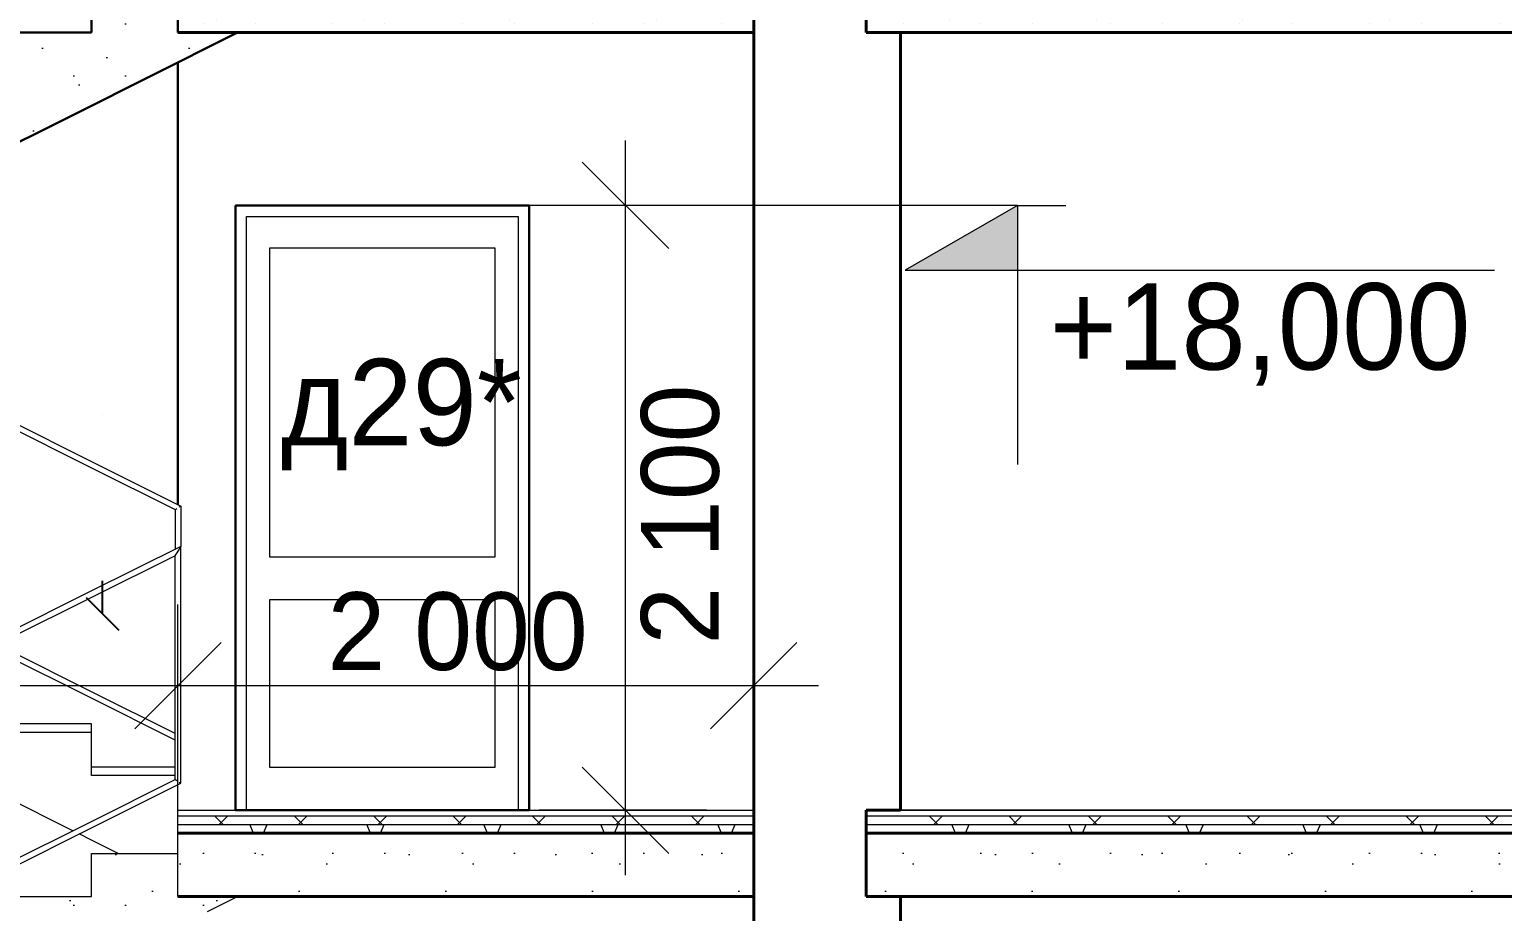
# Model space of a CAD drawing. Extents: x -464571 to -430223, y -12741 to 36790.
# Drawn here: x -455744 to -450628, y 15548 to 18611 of the extents above; entities that cross this region are included whole.
import ezdxf

# ---------------------------------------------------------------- set-up
doc = ezdxf.new("R2010")
doc.units = 0
doc.header["$MEASUREMENT"] = 0
doc.linetypes.add('Крупный пунктир', pattern=[14062.5, 0, -14062.5])
for name, color, linetype, lineweight in [('01 Виноски_Ном_пера__19', 255, 'Continuous', 0), ('0_Ном_пера__120', 7, 'Continuous', 13), ('Двери ArchiCAD_Ном_пера__1', 7, 'Continuous', 13), ('Двери ArchiCAD_Ном_пера__41', 7, 'Continuous', 30), ('Интерьер- Перегородка_Ном_пера__41', 7, 'Continuous', 30), ('Интерьер- Перегородка_Ном_пера__61', 7, 'Continuous', 40), ('Лестницы внутренние_Ном_пера__1', 7, 'Continuous', 13), ('Лестницы внутренние_Ном_пера__21', 7, 'Continuous', 20), ('Лестницы внутренние_Ном_пера__41', 7, 'Continuous', 30), ('Лестницы внутренние_Ном_пера__7', 7, 'Continuous', 5), ('Перекрытия_Ном_пера__1', 7, 'Continuous', 13), ('Перекрытия_Ном_пера__21', 7, 'Continuous', 20), ('Перекрытия_Ном_пера__61', 7, 'Continuous', 40)]:
    doc.layers.add(name, color=color, linetype=linetype, lineweight=lineweight)
for name, color, linetype, lineweight, true_color in [('01 Виноски_Ном_пера__3', 7, 'Continuous', 18, 0xdd5800), ('0_Ном_пера__98', 7, 'Continuous', 13, 0x001f3e), ('Лестницы внутренние_Ном_пера__241', 7, 'Continuous', 13, 0x515151)]:
    doc.layers.add(name, color=color, linetype=linetype, lineweight=lineweight, true_color=true_color)
for name, color, linetype in [('Двери ArchiCAD', 7, 'Continuous'), ('Интерьер- Перегородка', 7, 'Continuous'), ('Лестницы внутренние', 7, 'Continuous'), ('Перекрытия', 7, 'Continuous')]:
    doc.layers.add(name, color=color, linetype=linetype)
doc.styles.add('СГЕНЕРИР_СТИЛЬ_1', font='GOTHIC.TTF')
doc.styles.add('СГЕНЕРИР_СТИЛЬ_2', font='GOTHIC.TTF')
doc.styles.add('СГЕНЕРИР_СТИЛЬ_3', font='GOTHIC.TTF')
doc.styles.add('СГЕНЕРИР_СТИЛЬ_4', font='')
doc.styles.get('СГЕНЕРИР_СТИЛЬ_4').set_extended_font_data('Arial Unicode MS Кириллический')
doc.dimstyles.new('СГЕНЕРИР_СТИЛЬ__1', dxfattribs={"dimtxt": 0.18, "dimasz": 114, "dimexe": 0.18, "dimexo": 0.0625, "dimgap": 0.09, "dimtad": 0, "dimtih": 1, "dimtoh": 1, "dimdec": 4, "dimzin": 0, "dimdsep": 46, "dimcen": 0.09, "dimadec": 0, "dimazin": 0, "dimtfac": 1, "dimtdec": 4, "dimtmove": 0, "dimatfit": 3, "dimldrblk": 'ARROWHEAD_6', "dimfxl": 0, "dimtolj": 1, "dimtzin": 0, "dimarcsym": 0})
doc.dimstyles.new('СГЕНЕРИР_СТИЛЬ__2', dxfattribs={"dimtxt": 269.999993, "dimasz": 285, "dimexe": 0.18, "dimexo": 0, "dimgap": 0.09, "dimtad": 1, "dimtih": 1, "dimtoh": 1, "dimdec": 0, "dimzin": 0, "dimdsep": 46, "dimtxsty": 'СГЕНЕРИР_СТИЛЬ_4', "dimblk": 'ARROWHEAD_6', "dimblk1": 'ARROWHEAD_6', "dimblk2": 'ARROWHEAD_6', "dimcen": 0.09, "dimclrd": 256, "dimclre": 256, "dimclrt": 256, "dimadec": 0, "dimazin": 0, "dimtfac": 1, "dimtdec": 4, "dimtmove": 0, "dimatfit": 3, "dimfxl": 0, "dimtolj": 1, "dimtzin": 0, "dimarcsym": 0})
doc.dimstyles.new('СГЕНЕРИР_СТИЛЬ__3', dxfattribs={"dimtxt": 269.999993, "dimasz": 285, "dimexe": 0.18, "dimexo": 0, "dimgap": 0.09, "dimtad": 1, "dimtih": 1, "dimtoh": 1, "dimdec": 0, "dimzin": 0, "dimdsep": 46, "dimtxsty": 'СГЕНЕРИР_СТИЛЬ_4', "dimblk": 'ARROWHEAD_6', "dimblk1": 'ARROWHEAD_6', "dimblk2": 'ARROWHEAD_6', "dimcen": 0.09, "dimclrd": 256, "dimclre": 256, "dimclrt": 256, "dimadec": 0, "dimazin": 0, "dimtfac": 1, "dimtdec": 4, "dimtmove": 2, "dimatfit": 3, "dimfxl": 0, "dimtolj": 1, "dimtzin": 0, "dimarcsym": 0})
doc.dimstyles.new('СГЕНЕРИР_СТИЛЬ__6', dxfattribs={"dimtxt": 269.999993, "dimasz": 285, "dimexe": 0.18, "dimexo": 300, "dimgap": 0.09, "dimtad": 3, "dimdec": 0, "dimzin": 0, "dimdsep": 46, "dimtxsty": 'СГЕНЕРИР_СТИЛЬ_4', "dimblk": 'ARROWHEAD_6', "dimblk1": 'ARROWHEAD_6', "dimblk2": 'ARROWHEAD_6', "dimcen": 0.09, "dimclrd": 256, "dimclre": 256, "dimclrt": 256, "dimadec": 0, "dimazin": 0, "dimtfac": 1, "dimtdec": 4, "dimtmove": 0, "dimatfit": 3, "dimfxl": 0, "dimtolj": 1, "dimtzin": 0, "dimarcsym": 0})
pattern_1 = [(0, (-133390.9, 0), (0, 935.3074), [90, -450]), (0, (-133120.9, 467.7), (0, 935.3074), [90, -450]), (60, (-133390.9, 0), (-810, 467.6537), [90, -450]), (60, (-132850.9, 0), (-810, 467.6537), [90, -450]), (120, (-133300.9, 0), (810, 467.6537), [90, -450]), (120, (-132760.9, 0), (810, 467.6537), [90, -450]), (0, (-133390.85, 90), (0, 180), [0, -180, 0, -270]), (45, (-133300.85, 90), (-127.27922, 127.27922), [0, -135, 0, -225])]
pattern_2 = [(0, (-133390.85, 0), (0, 90.000004), [])]
pattern_3 = [(45, (-133390.85, 0), (-137.88582, 137.88582), []), (135, (-133390.85, 0), (137.88582, 137.88582), [])]
pattern_4 = [(0, (-133400, 0), (0, 406400), []), (0, (-133400, 90), (0, 406400), []), (90, (-133390.85, 0), (-406.4, 0), [88.9, -406400]), (90, (-133352.75, 0), (-406.4, 0), [88.9, -406400]), (66.80141, (-133390.85, 0), (-343.33793, 147.14483), []), (-66.80141, (-133352.75, 0), (343.33793, 147.14483), [])]
pattern_5 = [(0, (-133390.9, 0), (0, 935.3075), [90, -450]), (0, (-133120.9, 467.7), (0, 935.3075), [90, -450]), (60, (-133390.9, 0), (-810, 467.6537), [90, -450]), (60, (-132850.9, 0), (-810, 467.6537), [90, -450]), (120, (-133300.9, 0), (810, 467.6537), [90, -450]), (120, (-132760.9, 0), (810, 467.6537), [90, -450]), (0, (-133390.85, 90), (0, 180.00001), [0, -180.00001, 0, -270.00001]), (45, (-133300.85, 90), (-127.27923, 127.27923), [0, -135.00001, 0, -225.00001])]

# ---------------------------------------------------------------- blocks, each defined once
blk = doc.blocks.new('Элемент разреза_104', base_point=(-133390.9, 0))
at = {"layer": 'Лестницы внутренние_Ном_пера__241', "linetype": 'Continuous'}
h = blk.add_hatch(dxfattribs=at)
h.set_pattern_fill('Бетон', color=256, style=0, pattern_type=2)
h.set_pattern_definition(pattern_1)
h.paths.add_polyline_path([(-457978.9, 14220), (-457978.9, 14170), (-457953.8, 14170), (-457930, 14170), (-457905.2, 14170), (-457881.7, 14170), (-457756, 14232.8), (-457628.9, 14296.4), (-457479.7, 14371), (-457328.9, 14446.4), (-457179.7, 14521), (-457028.9, 14596.4), (-456879.7, 14671), (-456728.9, 14746.4), (-456579.7, 14821), (-456428.9, 14896.4), (-456279.7, 14971), (-456128.9, 15046.4), (-455979.7, 15121), (-455828.9, 15196.4), (-455679.7, 15271), (-455528.9, 15346.4), (-455379.7, 15421), (-455228.9, 15496.4), (-455125.9, 15547.9), (-455021.7, 15600), (-455228.9, 15600), (-455228.9, 15720), (-455528.9, 15720), (-455528.9, 15570), (-455828.9, 15570), (-455828.9, 15420), (-456128.9, 15420), (-456128.9, 15270), (-456428.9, 15270), (-456428.9, 15120), (-456728.9, 15120), (-456728.9, 14970), (-457028.9, 14970), (-457028.9, 14820), (-457328.9, 14820), (-457328.9, 14670), (-457628.9, 14670), (-457628.9, 14520), (-457928.9, 14520), (-457928.9, 14370), (-457978.9, 14370)], flags=0)
h = blk.add_hatch(dxfattribs=at)
h.set_pattern_fill('Бетон', color=256, style=0, pattern_type=2)
h.set_pattern_definition(pattern_1)
h.paths.add_polyline_path([(-455228.9, 15720), (-455228.9, 15750), (-455528.9, 15750), (-455528.9, 15720)], flags=0)
h = blk.add_hatch(dxfattribs=at)
h.set_pattern_fill('Бетон', color=256, style=0, pattern_type=2)
h.set_pattern_definition(pattern_1)
h.paths.add_polyline_path([(-455528.9, 15570), (-455528.9, 15600), (-455828.9, 15600), (-455828.9, 15570)], flags=0)
at = {"layer": 'Лестницы внутренние_Ном_пера__21', "linetype": 'Continuous'}
for p, q in [((-455528.9, 15750), (-455228.9, 15750)), ((-455528.9, 15720), (-455528.9, 15750)), ((-455528.9, 15600), (-455528.9, 15720)), ((-455228.9, 15720), (-455228.9, 15750)), ((-455228.9, 15600), (-455228.9, 15720)), ((-455828.9, 15600), (-455528.9, 15600)), ((-455228.9, 15600), (-455021.7, 15600)), ((-455125.9, 15547.9), (-455021.7, 15600))]:
    blk.add_line(p, q, dxfattribs=at)
at = {"layer": 'Лестницы внутренние_Ном_пера__241', "linetype": 'Continuous'}
for p, q in [((-455218.9, 16816.2), (-455533.4, 16658.9)), ((-455238.9, 16783.8), (-455524.4, 16641.1)), ((-455238.1, 16785.1), (-455238.9, 16783.8)), ((-455238.9, 16006.2), (-455238.9, 16783.8)), ((-455236, 16788.6), (-455238.1, 16785.1)), ((-455232.7, 16793.8), (-455236, 16788.6)), ((-455228.9, 16800), (-455232.7, 16793.8)), ((-455225.1, 16806.2), (-455228.9, 16800)), ((-455221.8, 16811.4), (-455225.1, 16806.2)), ((-455219.7, 16814.9), (-455221.8, 16811.4)), ((-455218.9, 16816.2), (-455219.7, 16814.9)), ((-455218.9, 15993.8), (-455218.9, 16816.2)), ((-455533.4, 16658.9), (-455833.4, 16508.9)), ((-455524.4, 16641.1), (-455824.4, 16491.1)), ((-455533.4, 15858.9), (-455238.9, 16006.2)), ((-455524.4, 15841.1), (-455218.9, 15993.8)), ((-455238.1, 16005.7), (-455238.9, 16006.2)), ((-455236, 16004.4), (-455238.1, 16005.7)), ((-455232.7, 16002.4), (-455236, 16004.4)), ((-455221.8, 15995.6), (-455225.1, 15997.6)), ((-455219.7, 15994.3), (-455221.8, 15995.6)), ((-455218.9, 15993.8), (-455219.7, 15994.3)), ((-455833.4, 15708.9), (-455533.4, 15858.9)), ((-455824.4, 15691.1), (-455524.4, 15841.1))]:
    blk.add_line(p, q, dxfattribs=at)
blk = doc.blocks.new('Элемент разреза_103', base_point=(-133390.9, 0))
at = {"layer": 'Лестницы внутренние_Ном_пера__241', "linetype": 'Continuous'}
h = blk.add_hatch(dxfattribs=at)
h.set_pattern_fill('Бетон', color=256, style=0, pattern_type=2)
h.set_pattern_definition(pattern_1)
h.paths.add_polyline_path([(-457978.9, 17220), (-457978.9, 17170), (-457953.8, 17170), (-457930, 17170), (-457905.2, 17170), (-457881.7, 17170), (-457754.6, 17233.5), (-457628.9, 17296.4), (-457478.1, 17371.8), (-457328.9, 17446.4), (-457178.1, 17521.8), (-457028.9, 17596.4), (-456878.1, 17671.8), (-456728.9, 17746.4), (-456578.1, 17821.8), (-456428.9, 17896.4), (-456278.1, 17971.8), (-456128.9, 18046.4), (-455978.1, 18121.8), (-455828.9, 18196.4), (-455679.7, 18271), (-455528.9, 18346.4), (-455379.7, 18421), (-455228.9, 18496.4), (-455125.9, 18547.9), (-455021.7, 18600), (-455228.9, 18600), (-455228.9, 18720), (-455528.9, 18720), (-455528.9, 18570), (-455828.9, 18570), (-455828.9, 18420), (-456128.9, 18420), (-456128.9, 18270), (-456428.9, 18270), (-456428.9, 18120), (-456728.9, 18120), (-456728.9, 17970), (-457028.9, 17970), (-457028.9, 17820), (-457328.9, 17820), (-457328.9, 17670), (-457628.9, 17670), (-457628.9, 17520), (-457928.9, 17520), (-457928.9, 17370), (-457978.9, 17370)], flags=0)
h = blk.add_hatch(dxfattribs=at)
h.set_pattern_fill('Бетон', color=256, style=0, pattern_type=2)
h.set_pattern_definition(pattern_1)
h.paths.add_polyline_path([(-455528.9, 18570), (-455528.9, 18600), (-455828.9, 18600), (-455828.9, 18570)], flags=0)
at = {"layer": 'Лестницы внутренние_Ном_пера__1', "linetype": 'Continuous'}
for p, q in [((-455528.9, 16170), (-455828.9, 16170)), ((-455528.9, 16050), (-455528.9, 16170)), ((-455228.9, 15900), (-455228.9, 15988.8)), ((-455593.7, 15828.8), (-455828.9, 15946.4)), ((-455528.9, 15796.4), (-455571.3, 15817.6)), ((-455436.1, 15750), (-455528.9, 15796.4))]:
    blk.add_line(p, q, dxfattribs=at)
at = {"layer": 'Лестницы внутренние_Ном_пера__241', "linetype": 'Continuous'}
for p, q in [((-455833.4, 17241.1), (-455533.4, 17091.1)), ((-455824.4, 17258.9), (-455524.4, 17108.9)), ((-455533.4, 17091.1), (-455238.9, 16943.8)), ((-455524.4, 17108.9), (-455218.9, 16956.2)), ((-455238.9, 16943.8), (-455238.1, 16944.3)), ((-455238.9, 16943.8), (-455238.9, 16806.2)), ((-455238.1, 16944.3), (-455236, 16945.6)), ((-455236, 16945.6), (-455232.7, 16947.6)), ((-455225.1, 16952.4), (-455221.8, 16954.4)), ((-455221.8, 16954.4), (-455219.7, 16955.7)), ((-455219.7, 16955.7), (-455218.9, 16956.2)), ((-455218.9, 16956.2), (-455218.9, 16816.2)), ((-455533.4, 16291.1), (-455833.4, 16441.1)), ((-455524.4, 16308.9), (-455824.4, 16458.9)), ((-455238.9, 16143.8), (-455533.4, 16291.1)), ((-455238.9, 16166.2), (-455524.4, 16308.9))]:
    blk.add_line(p, q, dxfattribs=at)
at = {"layer": 'Лестницы внутренние_Ном_пера__41', "linetype": 'Continuous'}
for p, q in [((-455528.9, 18600), (-455528.9, 18720)), ((-455228.9, 18600), (-455228.9, 18720)), ((-455828.9, 18600), (-455528.9, 18600)), ((-455228.9, 18600), (-455021.7, 18600)), ((-455125.9, 18547.9), (-455021.7, 18600)), ((-455228.9, 18496.4), (-455125.9, 18547.9)), ((-455379.7, 18421), (-455228.9, 18496.4)), ((-455528.9, 18346.4), (-455379.7, 18421)), ((-455679.7, 18271), (-455528.9, 18346.4)), ((-455828.9, 18196.4), (-455679.7, 18271))]:
    blk.add_line(p, q, dxfattribs=at)
at = {"layer": 'Лестницы внутренние_Ном_пера__7', "linetype": 'Continuous'}
for p, q in [((-455528.9, 16200), (-455828.9, 16200)), ((-455528.9, 16170), (-455528.9, 16200)), ((-455238.9, 16050), (-455528.9, 16050)), ((-455528.9, 16020), (-455528.9, 16050)), ((-455238.9, 16020), (-455528.9, 16020))]:
    blk.add_line(p, q, dxfattribs=at)
blk = doc.blocks.new('Элемент разреза_116', base_point=(-133390.9, 0))
at = {"layer": 'Интерьер- Перегородка_Ном_пера__41', "linetype": 'Continuous'}
blk.add_line((-455228.9, 16961.2), (-455228.9, 18496.4), dxfattribs=at)
blk = doc.blocks.new('ARROWHEAD_6')
at = {"linetype": 'Continuous'}
for p, q in [((-0.5, -0.5), (0.5, 0.5)), ((0, 0), (-1, 0))]:
    blk.add_line(p, q, dxfattribs=at)
blk = doc.blocks.new('Элемент разреза_222', base_point=(-133390.9, 0))
at = {"layer": 'Интерьер- Перегородка_Ном_пера__41', "linetype": 'Continuous'}
blk.add_line((-455028.9, 15900), (-454008.9, 15900), dxfattribs=at)
blk = doc.blocks.new('Элемент разреза_255', base_point=(-133390.9, 0))
at = {"layer": 'Перекрытия_Ном_пера__1', "linetype": 'Continuous'}
h = blk.add_hatch(dxfattribs=at)
h.set_pattern_fill('Фанера__2_', color=256, style=0, pattern_type=2)
h.set_pattern_definition(pattern_2)
h.paths.add_polyline_path([(-446548.9, 15880), (-446548.9, 15900), (-452838.9, 15900), (-452838.9, 15880)], flags=0)
h = blk.add_hatch(dxfattribs=at)
h.set_pattern_fill('Блоки', color=256, style=0, pattern_type=2)
h.set_pattern_definition(pattern_3)
h.paths.add_polyline_path([(-446548.9, 15850), (-446548.9, 15880), (-452838.9, 15880), (-452838.9, 15850)], flags=0)
h = blk.add_hatch(dxfattribs=at)
h.set_pattern_fill('Стенка_каркасн__2х4_16_м_FB', color=256, style=0, pattern_type=2)
h.set_pattern_definition(pattern_4)
h.paths.add_polyline_path([(-446548.9, 15820), (-446548.9, 15850), (-452838.9, 15850), (-452838.9, 15820)], flags=0)
h = blk.add_hatch(dxfattribs=at)
h.set_pattern_fill('structural_concrete', color=256, style=0, pattern_type=2)
h.set_pattern_definition(pattern_5)
h.paths.add_polyline_path([(-452838.9, 15600), (-446548.9, 15600), (-446548.9, 15820), (-452838.9, 15820)], flags=0)
for p, q in [((-452838.9, 15900), (-446548.9, 15900)), ((-452838.9, 15880), (-452838.9, 15900)), ((-452838.9, 15880), (-446548.9, 15880)), ((-452838.9, 15850), (-452838.9, 15880)), ((-452838.9, 15880), (-446548.9, 15880)), ((-452838.9, 15850), (-446548.9, 15850)), ((-452838.9, 15850), (-446548.9, 15850)), ((-452838.9, 15820), (-452838.9, 15850))]:
    blk.add_line(p, q, dxfattribs=at)
at = {"layer": 'Перекрытия_Ном_пера__21', "linetype": 'Continuous'}
blk.add_line((-452838.9, 15600), (-452838.9, 15820), dxfattribs=at)
at = {"layer": 'Перекрытия_Ном_пера__61', "linetype": 'Continuous'}
for p, q in [((-452838.9, 15820), (-446548.9, 15820)), ((-452838.9, 15820), (-446548.9, 15820)), ((-452838.9, 15600), (-446548.9, 15600))]:
    blk.add_line(p, q, dxfattribs=at)
blk = doc.blocks.new('Элемент разреза_261', base_point=(-133390.9, 0))
at = {"layer": 'Перекрытия_Ном_пера__1', "linetype": 'Continuous'}
h = blk.add_hatch(dxfattribs=at)
h.set_pattern_fill('Фанера__2_', color=256, style=0, pattern_type=2)
h.set_pattern_definition(pattern_2)
h.paths.add_polyline_path([(-453228.9, 15880), (-453228.9, 15900), (-455228.9, 15900), (-455228.9, 15880)], flags=0)
h = blk.add_hatch(dxfattribs=at)
h.set_pattern_fill('Блоки', color=256, style=0, pattern_type=2)
h.set_pattern_definition(pattern_3)
h.paths.add_polyline_path([(-453228.9, 15850), (-453228.9, 15880), (-455228.9, 15880), (-455228.9, 15850)], flags=0)
h = blk.add_hatch(dxfattribs=at)
h.set_pattern_fill('Стенка_каркасн__2х4_16_м_FB', color=256, style=0, pattern_type=2)
h.set_pattern_definition(pattern_4)
h.paths.add_polyline_path([(-453228.9, 15820), (-453228.9, 15850), (-455228.9, 15850), (-455228.9, 15820)], flags=0)
h = blk.add_hatch(dxfattribs=at)
h.set_pattern_fill('structural_concrete', color=256, style=0, pattern_type=2)
h.set_pattern_definition(pattern_5)
h.paths.add_polyline_path([(-453228.9, 15600), (-453228.9, 15820), (-455228.9, 15820), (-455228.9, 15600)], flags=0)
for p, q in [((-455228.9, 15900), (-453228.9, 15900)), ((-455228.9, 15880), (-455228.9, 15900)), ((-455228.9, 15880), (-453228.9, 15880)), ((-455228.9, 15850), (-455228.9, 15880)), ((-455228.9, 15880), (-453228.9, 15880)), ((-453228.9, 15880), (-453228.9, 15900)), ((-453228.9, 15850), (-453228.9, 15880)), ((-455228.9, 15850), (-453228.9, 15850)), ((-455228.9, 15850), (-453228.9, 15850)), ((-455228.9, 15820), (-455228.9, 15850)), ((-453228.9, 15820), (-453228.9, 15850))]:
    blk.add_line(p, q, dxfattribs=at)
at = {"layer": 'Перекрытия_Ном_пера__21', "linetype": 'Continuous'}
for p, q in [((-455228.9, 15600), (-455228.9, 15820)), ((-453228.9, 15600), (-453228.9, 15820))]:
    blk.add_line(p, q, dxfattribs=at)
at = {"layer": 'Перекрытия_Ном_пера__61', "linetype": 'Continuous'}
for p, q in [((-455228.9, 15820), (-453228.9, 15820)), ((-455228.9, 15820), (-453228.9, 15820)), ((-455228.9, 15600), (-453228.9, 15600))]:
    blk.add_line(p, q, dxfattribs=at)
blk = doc.blocks.new('Элемент разреза_263', base_point=(-133390.9, 0))
at = {"layer": 'Перекрытия_Ном_пера__1', "linetype": 'Continuous'}
h = blk.add_hatch(dxfattribs=at)
h.set_pattern_fill('Фанера__2_', color=256, style=0, pattern_type=2)
h.set_pattern_definition(pattern_2)
h.paths.add_polyline_path([(-453228.9, 18880), (-453228.9, 18900), (-455228.9, 18900), (-455228.9, 18880)], flags=0)
h = blk.add_hatch(dxfattribs=at)
h.set_pattern_fill('Блоки', color=256, style=0, pattern_type=2)
h.set_pattern_definition(pattern_3)
h.paths.add_polyline_path([(-453228.9, 18850), (-453228.9, 18880), (-455228.9, 18880), (-455228.9, 18850)], flags=0)
h = blk.add_hatch(dxfattribs=at)
h.set_pattern_fill('Стенка_каркасн__2х4_16_м_FB', color=256, style=0, pattern_type=2)
h.set_pattern_definition(pattern_4)
h.paths.add_polyline_path([(-453228.9, 18820), (-453228.9, 18850), (-455228.9, 18850), (-455228.9, 18820)], flags=0)
h = blk.add_hatch(dxfattribs=at)
h.set_pattern_fill('structural_concrete', color=256, style=0, pattern_type=2)
h.set_pattern_definition(pattern_5)
h.paths.add_polyline_path([(-453228.9, 18600), (-453228.9, 18820), (-455228.9, 18820), (-455228.9, 18600)], flags=0)
for p, q in [((-455228.9, 18900), (-453228.9, 18900)), ((-455228.9, 18880), (-455228.9, 18900)), ((-455228.9, 18880), (-453228.9, 18880)), ((-455228.9, 18850), (-455228.9, 18880)), ((-455228.9, 18880), (-453228.9, 18880)), ((-453228.9, 18880), (-453228.9, 18900)), ((-453228.9, 18850), (-453228.9, 18880)), ((-455228.9, 18850), (-453228.9, 18850)), ((-455228.9, 18850), (-453228.9, 18850)), ((-455228.9, 18820), (-455228.9, 18850)), ((-453228.9, 18820), (-453228.9, 18850))]:
    blk.add_line(p, q, dxfattribs=at)
at = {"layer": 'Перекрытия_Ном_пера__21', "linetype": 'Continuous'}
for p, q in [((-455228.9, 18600), (-455228.9, 18820)), ((-453228.9, 18600), (-453228.9, 18820))]:
    blk.add_line(p, q, dxfattribs=at)
at = {"layer": 'Перекрытия_Ном_пера__61', "linetype": 'Continuous'}
for p, q in [((-455228.9, 18820), (-453228.9, 18820)), ((-455228.9, 18820), (-453228.9, 18820)), ((-455228.9, 18600), (-453228.9, 18600))]:
    blk.add_line(p, q, dxfattribs=at)
blk = doc.blocks.new('Элемент разреза_264', base_point=(-133390.9, 0))
at = {"layer": 'Перекрытия_Ном_пера__1', "linetype": 'Continuous'}
h = blk.add_hatch(dxfattribs=at)
h.set_pattern_fill('structural_concrete', color=256, style=0, pattern_type=2)
h.set_pattern_definition(pattern_5)
h.paths.add_polyline_path([(-452838.9, 18600), (-446548.9, 18600), (-446548.9, 18820), (-452838.9, 18820)], flags=0)
at = {"layer": 'Перекрытия_Ном_пера__21', "linetype": 'Continuous'}
blk.add_line((-452838.9, 18600), (-452838.9, 18820), dxfattribs=at)
at = {"layer": 'Перекрытия_Ном_пера__61', "linetype": 'Continuous'}
blk.add_line((-452838.9, 18600), (-446548.9, 18600), dxfattribs=at)
blk = doc.blocks.new('Элемент разреза_254', base_point=(-133390.9, 0))
at = {"layer": 'Интерьер- Перегородка_Ном_пера__61', "linetype": 'Continuous'}
for p, q in [((-453228.9, 12900), (-453228.9, 15900)), ((-452838.9, 15600), (-452838.9, 15900)), ((-452838.9, 15600), (-452718.9, 15600)), ((-452718.9, 12900), (-452718.9, 15600)), ((-452838.9, 12900), (-452718.9, 12900))]:
    blk.add_line(p, q, dxfattribs=at)
blk = doc.blocks.new('Элемент разреза_257', base_point=(-133390.9, 0))
at = {"layer": 'Интерьер- Перегородка_Ном_пера__61', "linetype": 'Continuous'}
for p, q in [((-453228.9, 15900), (-453228.9, 18900)), ((-452838.9, 18600), (-452838.9, 18900)), ((-452838.9, 18600), (-452718.9, 18600)), ((-452718.9, 15900), (-452718.9, 18600)), ((-452838.9, 15900), (-452718.9, 15900))]:
    blk.add_line(p, q, dxfattribs=at)
blk = doc.blocks.new('Линейный размер_1', base_point=(-449321.2, -700))
at = {"layer": '0_Ном_пера__98', "linetype": 'Continuous'}
for p, q in [((-449321.2, 18600), (-452838.9, 18600)), ((-449321.2, 15900), (-452838.9, 15900)), ((-449321.2, 15600), (-452838.9, 15600))]:
    blk.add_line(p, q, dxfattribs=at)
blk = doc.blocks.new('Линейный размер_3', base_point=(-452313.6, -3000))
at = {"layer": '0_Ном_пера__98', "linetype": 'Continuous'}
blk.add_hatch(color=256, dxfattribs=at).paths.add_polyline_path([(-452313.6, 18000), (-452702.8, 17775), (-452313.6, 17775)], flags=0)
for p, q in [((-452313.6, 18000), (-454008.9, 18000)), ((-452313.6, 18000), (-452702.8, 17775)), ((-452313.6, 18000), (-452144.8, 18000)), ((-452313.6, 18000), (-452313.6, 17100)), ((-452702.8, 17775), (-452313.6, 17775)), ((-452313.6, 17775), (-450656.6, 17775))]:
    blk.add_line(p, q, dxfattribs=at)
at = {"layer": '0_Ном_пера__98', "insert": (-452201.1, 17730), "char_height": 300, "attachment_point": 1, "style": 'СГЕНЕРИР_СТИЛЬ_2'}
blk.add_mtext('{+18,000}', dxfattribs=at)
blk = doc.blocks.new('*D407', base_point=(-133390.9, 0))
at = {"layer": '0_Ном_пера__120', "linetype": 'Continuous'}
for p, q in [((-457928.9, 14535), (-457928.9, 16614.1)), ((-455228.9, 15900), (-455228.9, 16614.1)), ((-457778.9, 16482.8), (-458078.9, 16182.8)), ((-455078.9, 16482.8), (-455378.9, 16182.8)), ((-457928.9, 16332.8), (-455228.9, 16332.8))]:
    blk.add_line(p, q, dxfattribs=at)
at = {"layer": '0_Ном_пера__120', "insert": (-457742.4, 16221.7), "char_height": 270, "attachment_point": 1, "style": 'СГЕНЕРИР_СТИЛЬ_3'}
blk.add_mtext('{2\xa0700}', dxfattribs=at)
blk = doc.blocks.new('*D408', base_point=(-133390.9, 0))
at = {"layer": '0_Ном_пера__120', "linetype": 'Continuous'}
for p, q in [((-455228.9, 15900), (-455228.9, 16614.1)), ((-453228.9, 15900), (-453228.9, 16614.1)), ((-455078.9, 16482.8), (-455378.9, 16182.8)), ((-453378.9, 16182.8), (-453078.9, 16482.8)), ((-455228.9, 16332.8), (-453228.9, 16332.8)), ((-453228.9, 16332.8), (-453003.9, 16332.8))]:
    blk.add_line(p, q, dxfattribs=at)
at = {"layer": '0_Ном_пера__120', "insert": (-454709.2, 16656.8), "char_height": 270, "attachment_point": 1, "style": 'СГЕНЕРИР_СТИЛЬ_3'}
blk.add_mtext('{2\xa0000}', dxfattribs=at)
blk = doc.blocks.new('*D443', base_point=(-133390.9, 0))
at = {"layer": '0_Ном_пера__120', "linetype": 'Continuous'}
for p, q in [((-453674.5, 18000), (-453674.5, 18225)), ((-453524.5, 17850), (-453824.5, 18150)), ((-453393.3, 18000), (-453974.5, 18000)), ((-453674.5, 15900), (-453674.5, 18000)), ((-453824.5, 16050), (-453524.5, 15750)), ((-453393.3, 15900), (-453974.5, 15900)), ((-453674.5, 15675), (-453674.5, 15900))]:
    blk.add_line(p, q, dxfattribs=at)
at = {"layer": '0_Ном_пера__120', "insert": (-453620.5, 16474.8), "char_height": 270, "attachment_point": 1, "rotation": 90, "style": 'СГЕНЕРИР_СТИЛЬ_2'}
blk.add_mtext('{2\xa0100}', dxfattribs=at)
blk = doc.blocks.new('Элемент разреза_148', base_point=(-133390.9, 0))
at = {"layer": 'Двери ArchiCAD_Ном_пера__1', "linetype": 'Continuous'}
for p, q in [((-454990.9, 17852), (-454990.9, 17962)), ((-454990.9, 17962), (-454046.9, 17962)), ((-454046.9, 17962), (-454046.9, 17852)), ((-454990.9, 16050), (-454990.9, 17852)), ((-454910.9, 17852), (-454910.9, 16780)), ((-454126.9, 17852), (-454910.9, 17852)), ((-454126.9, 16780), (-454126.9, 17852)), ((-454046.9, 17852), (-454046.9, 16050)), ((-454910.9, 16780), (-454126.9, 16780)), ((-454910.9, 16630), (-454910.9, 16050)), ((-454126.9, 16630), (-454910.9, 16630)), ((-454126.9, 16050), (-454126.9, 16630)), ((-454990.9, 15900), (-454990.9, 16050)), ((-454910.9, 16050), (-454126.9, 16050)), ((-454046.9, 16050), (-454046.9, 15900))]:
    blk.add_line(p, q, dxfattribs=at)
at = {"layer": 'Двери ArchiCAD_Ном_пера__41', "linetype": 'Continuous'}
for p, q in [((-454008.9, 18000), (-455028.9, 18000)), ((-455028.9, 18000), (-455028.9, 15900)), ((-454008.9, 15900), (-454008.9, 18000))]:
    blk.add_line(p, q, dxfattribs=at)
at = {"layer": '01 Виноски_Ном_пера__3', "linetype": 'Continuous', "insert": (-454870.9, 17273.7), "char_height": 300, "width": 928.942, "attachment_point": 4, "style": 'СГЕНЕРИР_СТИЛЬ_1'}
blk.add_mtext('{д29*}', dxfattribs=at)
at = {"layer": '01 Виноски_Ном_пера__19', "linetype": 'Крупный пунктир', "annotation_type": 0, "has_hookline": 1, "hookline_direction": 0, "text_width": 938.7}
blk.add_leader([(-455490.9, 16582), (-455490.9, 17273.7), (-454871, 17273.7)], dimstyle='СГЕНЕРИР_СТИЛЬ__1', dxfattribs=at)

msp = doc.modelspace()

# ---------------------------------------------------------------- block references
at = {"linetype": 'Continuous'}
for name, p in [('Линейный размер_3', (-452313.6, -3000)), ('Линейный размер_1', (-449321.2, -700))]:
    msp.add_blockref(name, p, dxfattribs=at)
at = {"layer": 'Двери ArchiCAD'}
msp.add_blockref('Элемент разреза_148', (-133390.9, 0), dxfattribs=at)
at = {"layer": 'Интерьер- Перегородка'}
for name in ['Элемент разреза_257', 'Элемент разреза_116', 'Элемент разреза_222', 'Элемент разреза_254']:
    msp.add_blockref(name, (-133390.9, 0), dxfattribs=at)
at = {"layer": 'Лестницы внутренние'}
for name in ['Элемент разреза_103', 'Элемент разреза_104']:
    msp.add_blockref(name, (-133390.9, 0), dxfattribs=at)
at = {"layer": 'Перекрытия'}
for name in ['Элемент разреза_263', 'Элемент разреза_264', 'Элемент разреза_261', 'Элемент разреза_255']:
    msp.add_blockref(name, (-133390.9, 0), dxfattribs=at)

# ---------------------------------------------------------------- dimensions: what is measured, and where the dimension line sits
at = {"linetype": 'Continuous'}
dim = msp.add_linear_dim(base=(-453674.5, 15900), p1=(-454008.9, 15900), p2=(-454008.9, 18000), angle=90, dimstyle='СГЕНЕРИР_СТИЛЬ__6', dxfattribs=at)
dim.commit()
dim.dimension.update_dxf_attribs({"geometry": '*D443', "text_midpoint": (-453485.5, 16937.7)})
for p1, p2, dimstyle, picture, middle in [((-455228.9, 15900), (-453228.9, 15900), 'СГЕНЕРИР_СТИЛЬ__2', '*D408', (-454246.3, 16521.8)), ((-457928.9, 14535), (-455228.9, 15900), 'СГЕНЕРИР_СТИЛЬ__3', '*D407', (-457279.5, 16086.7))]:
    dim = msp.add_linear_dim(base=(-459438.9, 16332.8), p1=p1, p2=p2, dimstyle=dimstyle, dxfattribs=at)
    dim.commit()
    dim.dimension.update_dxf_attribs({"geometry": picture, "text_midpoint": middle})

doc.saveas('drawing.dxf')
